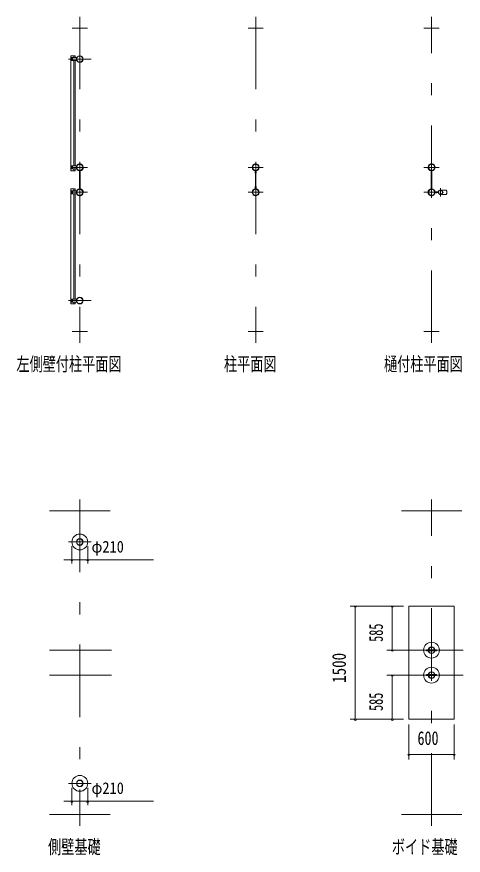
# Model space of a CAD drawing. Units: millimetres, scale not verified. Extents: x -34085 to 34091, y -14700 to 14700.
# Drawn here: x -34085 to -28171, y -11328 to -222 of the extents above; entities that cross this region are included whole.
import ezdxf
from ezdxf.enums import TextEntityAlignment as Align

# ---------------------------------------------------------------- set-up
doc = ezdxf.new("R2010")
doc.units = ezdxf.units.MM
doc.header["$LTSCALE"] = 80
doc.linetypes.add('USER3', pattern=[24, 12, -5, 2, -5])
for name, color, linetype, lineweight in [('0-2_1-07BOLD', 7, 'Continuous', 18), ('0-3_1-27CENTER', 3, 'USER3', 18), ('0-5_1-57DIM', 3, 'Continuous', 18)]:
    doc.layers.add(name, color=color, linetype=linetype, lineweight=lineweight)
doc.styles.add('ＭＳ ゴシック', font='')
doc.styles.get('ＭＳ ゴシック').set_extended_font_data('MS Gothic')

msp = doc.modelspace()

# ---------------------------------------------------------------- linework, layer by layer
at = {"layer": '0-2_1-07BOLD'}
for p, q in [((-33350.26, -372.46), (-33150.26, -372.46)), ((-31020.53, -372.46), (-30820.54, -372.46)), ((-28490.8, -372.46), (-28690.8, -372.46)), ((-33360.31, -768.46), (-33360.31, -798.46)), ((-33353.8, -774.96), (-33353.8, -778.66)), ((-33345.81, -778.66), (-33345.81, -774.96)), ((-33329.81, -763.46), (-33329.81, -738.46)), ((-33312.21, -738.46), (-33312.21, -763.46)), ((-33353.8, -791.96), (-33353.8, -788.26)), ((-33345.81, -788.26), (-33345.81, -791.96)), ((-33329.81, -2197.46), (-33329.81, -803.46)), ((-33312.21, -803.46), (-33312.21, -2197.46)), ((-33360.31, -2202.46), (-33360.31, -2232.46)), ((-33353.8, -2212.66), (-33353.8, -2208.96)), ((-33345.81, -2208.96), (-33345.81, -2212.66)), ((-33355.31, -2237.46), (-33294.8, -2237.46)), ((-33353.8, -2222.26), (-33353.8, -2225.96)), ((-33345.81, -2225.96), (-33345.81, -2222.26)), ((-33329.81, -2237.46), (-33329.81, -2262.46)), ((-33253.25, -2503.01), (-33253.25, -2261.9)), ((-33247.25, -2261.9), (-33247.25, -2503.01)), ((-30923.52, -2261.9), (-30923.52, -2503.01)), ((-30917.53, -2503.01), (-30917.53, -2261.9)), ((-28593.82, -2503.01), (-28593.82, -2261.9)), ((-28587.82, -2261.9), (-28587.82, -2503.01)), ((-33360.32, -2532.45), (-33360.32, -2562.45)), ((-33353.81, -2542.65), (-33353.81, -2538.96)), ((-33353.81, -2552.26), (-33353.81, -2555.96)), ((-33345.82, -2538.96), (-33345.82, -2542.65)), ((-33345.82, -2555.96), (-33345.82, -2552.26)), ((-33329.82, -2502.46), (-33329.82, -2527.45)), ((-33312.21, -2527.45), (-33312.21, -2502.46)), ((-28546.36, -2544.45), (-28500.15, -2544.45)), ((-28500.15, -2550.45), (-28546.36, -2550.45)), ((-28501.55, -2542.85), (-28544.89, -2542.85)), ((-28544.89, -2552.06), (-28501.55, -2552.06)), ((-28395.72, -2519.96), (-28463.29, -2519.96)), ((-33355.31, -2567.45), (-33294.81, -2567.45)), ((-33329.82, -3961.45), (-33329.82, -2567.45)), ((-33312.21, -2567.45), (-33312.21, -3961.45)), ((-28463.29, -2574.96), (-28395.72, -2574.96)), ((-33360.32, -3966.45), (-33360.32, -3996.45)), ((-33353.81, -3976.65), (-33353.81, -3972.95)), ((-33353.81, -3986.26), (-33353.81, -3989.95)), ((-33345.82, -3972.95), (-33345.82, -3976.65)), ((-33345.82, -3989.95), (-33345.82, -3986.26)), ((-33355.31, -4001.45), (-33294.81, -4001.45)), ((-33329.82, -4001.45), (-33329.82, -4026.45)), ((-33350.26, -4392.46), (-33150.26, -4392.46)), ((-30820.54, -4392.46), (-31020.53, -4392.46)), ((-28690.8, -4392.46), (-28490.8, -4392.46)), ((-33650.26, -6767.46), (-32850.26, -6767.46)), ((-28990.8, -6767.46), (-28190.8, -6767.46)), ((-28634.88, -8618.95), (-28655.81, -8618.95)), ((-28630.63, -8605.95), (-28550.98, -8605.95)), ((-28550.98, -8618.95), (-28630.63, -8618.95)), ((-28634.88, -8948.95), (-28655.81, -8948.95)), ((-28630.63, -8935.96), (-28550.98, -8935.96)), ((-28550.98, -8948.95), (-28630.63, -8948.95)), ((-32850.26, -10787.46), (-33650.26, -10787.46)), ((-28190.8, -10787.46), (-28990.8, -10787.46))]:
    msp.add_line(p, q, dxfattribs=at)
for points in [[(-33312.21, -738.46), (-33369.81, -738.46), (-33369.81, -2262.46), (-33312.21, -2262.46), (-33312.21, -2237.46)], [(-33355.31, -803.46), (-33294.8, -803.46), (-33294.8, -763.46), (-33355.31, -763.46)], [(-33294.8, -2237.46), (-33294.8, -2197.46), (-33355.31, -2197.46)], [(-33254.85, -2263.38), (-33254.85, -2292.46), (-33253.25, -2292.46)], [(-33247.25, -2292.46), (-33245.65, -2292.46), (-33245.65, -2263.38)], [(-30923.52, -2292.46), (-30925.13, -2292.46), (-30925.13, -2263.38)], [(-30915.92, -2263.38), (-30915.92, -2292.46), (-30917.53, -2292.46)], [(-28595.42, -2263.38), (-28595.42, -2292.46), (-28593.82, -2292.46)], [(-28587.82, -2292.46), (-28586.22, -2292.46), (-28586.22, -2263.38)], [(-33312.21, -2502.46), (-33369.82, -2502.46), (-33369.82, -4026.45), (-33312.21, -4026.45), (-33312.21, -4001.45)], [(-33294.81, -2567.45), (-33294.81, -2527.45), (-33355.31, -2527.45)], [(-33253.25, -2472.46), (-33254.85, -2472.46), (-33254.85, -2501.54)], [(-33245.65, -2501.54), (-33245.65, -2472.46), (-33247.25, -2472.46)], [(-30925.13, -2501.54), (-30925.13, -2472.46), (-30923.52, -2472.46)], [(-30917.53, -2472.46), (-30915.92, -2472.46), (-30915.92, -2501.54)], [(-28593.82, -2472.46), (-28595.42, -2472.46), (-28595.42, -2501.54)], [(-28586.22, -2501.54), (-28586.22, -2472.46), (-28587.82, -2472.46)], [(-33294.81, -4001.45), (-33294.81, -3961.45), (-33355.31, -3961.45)], [(-28655.81, -8618.95), (-28655.81, -8605.95), (-28634.88, -8605.95)], [(-28546.73, -8605.95), (-28525.8, -8605.95), (-28525.8, -8618.95), (-28546.73, -8618.95)], [(-28655.81, -8948.95), (-28655.81, -8935.96), (-28634.88, -8935.96)], [(-28546.73, -8935.96), (-28525.8, -8935.96), (-28525.8, -8948.95), (-28546.73, -8948.95)]]:
    msp.add_lwpolyline(points, dxfattribs=at)
for points in [[(-33352.69, -788.46), (-33346.93, -788.46), (-33344.03, -783.46), (-33346.93, -778.46), (-33352.69, -778.46), (-33355.58, -783.46)], [(-33346.93, -2222.46), (-33344.03, -2217.46), (-33346.93, -2212.46), (-33352.69, -2212.46), (-33355.58, -2217.46), (-33352.69, -2222.46)], [(-33346.93, -2542.45), (-33344.04, -2547.46), (-33346.93, -2552.45), (-33352.7, -2552.45), (-33355.59, -2547.46), (-33352.69, -2542.45)], [(-33346.93, -3986.45), (-33344.04, -3981.45), (-33346.93, -3976.45), (-33352.7, -3976.45), (-33355.59, -3981.45), (-33352.69, -3986.45)], [(-28890.8, -9527.46), (-28890.8, -8027.45), (-28290.8, -8027.45), (-28290.8, -9527.46)]]:
    msp.add_lwpolyline(points, close=True, dxfattribs=at)
for centre, radius in [((-33349.81, -783.46), 6.25), ((-33250.26, -783.46), 44.55), ((-33250.26, -783.46), 40.35), ((-33349.81, -783.46), 4.9), ((-33349.81, -2217.46), 6.25), ((-33349.81, -2217.46), 4.9), ((-33250.26, -2217.46), 44.55), ((-33250.26, -2217.46), 40.35), ((-33250.26, -2169.06), 2.25), ((-30920.53, -2217.46), 44.55), ((-30920.53, -2217.46), 40.35), ((-30920.53, -2169.06), 2.25), ((-28590.81, -2217.46), 44.55), ((-28590.81, -2217.46), 40.35), ((-28590.81, -2169.06), 2.25), ((-33349.81, -2547.46), 6.25), ((-33349.81, -2547.46), 4.9), ((-33250.26, -2547.46), 44.55), ((-33250.26, -2547.46), 40.35), ((-30920.53, -2547.46), 44.55), ((-30920.53, -2547.46), 40.35), ((-28590.81, -2547.46), 46.15), ((-28590.81, -2547.46), 44.55), ((-28590.81, -2547.46), 40.35), ((-28472.81, -2547.46), 27.5), ((-28441.47, -2547.46), 2.25), ((-33250.26, -2595.86), 2.25), ((-30920.53, -2595.86), 2.25), ((-28590.81, -2595.86), 2.25), ((-33349.81, -3981.45), 6.25), ((-33349.81, -3981.45), 4.9), ((-33250.26, -3981.45), 44.55), ((-33250.26, -3981.45), 40.35), ((-33250.26, -7178.46), 105), ((-33250.26, -7178.46), 44.55), ((-33250.26, -7178.46), 40.35), ((-28590.8, -8612.45), 105), ((-28590.8, -8612.45), 44.55), ((-28590.8, -8612.45), 40.35), ((-28590.8, -8942.45), 105), ((-28590.8, -8942.45), 44.55), ((-28590.8, -8942.45), 40.35), ((-33250.26, -10376.45), 105), ((-33250.26, -10376.45), 44.55), ((-33250.26, -10376.45), 40.35)]:
    msp.add_circle(centre, radius, dxfattribs=at)
for centre, radius, start, end in [((-33355.31, -768.46), 5, 90, 180), ((-33349.81, -774.96), 4, 0, 180), ((-33355.31, -798.46), 5, 180, 270), ((-33349.81, -791.96), 4, 180, 0), ((-33355.31, -2202.46), 5, 90, 180), ((-33349.81, -2208.96), 4, 0, 180), ((-33250.25, -2217.46), 46.15, 93.78961, 264.28209), ((-33250.26, -2169.06), 3.85, 322.09525, 270.00276), ((-33250.25, -2217.46), 46.15, 275.72758, 90.00154), ((-30920.53, -2217.46), 46.15, 93.78961, 264.28209), ((-30920.53, -2169.06), 3.85, 322.09525, 270.00276), ((-30920.53, -2217.46), 46.15, 275.72758, 90.00154), ((-28590.81, -2217.46), 46.15, 89.99846, 264.27242), ((-28590.81, -2169.06), 3.85, 269.99724, 217.90475), ((-28590.81, -2217.46), 46.15, 275.71791, 86.21039), ((-33355.31, -2232.46), 5, 180, 270), ((-33349.81, -2225.96), 4, 180, 0), ((-33355.31, -2532.45), 5, 90, 180), ((-33349.81, -2538.96), 4, 0, 180), ((-33250.25, -2547.46), 46.15, 95.71837, 266.21085), ((-33250.25, -2547.46), 46.15, 269.99892, 84.27287), ((-30920.53, -2547.46), 46.15, 95.71837, 266.21085), ((-30920.53, -2547.46), 46.15, 269.99892, 84.27287), ((-28472.81, -2547.46), 29.1, 0, 170.90512), ((-28472.81, -2547.46), 29.1, 189.09599, 354.06984), ((-28490.22, -2547.46), 44.9, 19.58864, 37.76454), ((-28441.47, -2547.46), 3.85, 180, 128.65778), ((-28431.21, -2547.46), 44.9, 322.23546, 37.76454), ((-33355.31, -2562.45), 5, 180, 270), ((-33349.81, -2555.96), 4, 180, 0), ((-33250.26, -2595.86), 3.85, 90, 37.90752), ((-30920.53, -2595.86), 3.85, 90, 37.90752), ((-28590.81, -2595.86), 3.85, 142.09248, 90), ((-28490.22, -2547.46), 44.9, 322.23546, 340.41136), ((-33355.31, -3966.45), 5, 90, 180), ((-33355.31, -3996.45), 5, 180, 270), ((-33349.81, -3972.95), 4, 0, 180), ((-33349.81, -3989.95), 4, 180, 0)]:
    msp.add_arc(centre, radius, start, end, dxfattribs=at)
at = {"layer": '0-3_1-27CENTER'}
for p, q in [((-33250.26, -222.46), (-33250.26, -4542.46)), ((-30920.53, -222.46), (-30920.53, -4542.46)), ((-28590.8, -4542.46), (-28590.8, -222.46)), ((-33349.81, -765.96), (-33349.81, -800.96)), ((-33100.26, -783.46), (-33400.26, -783.46)), ((-33350.26, -2217.46), (-33150.26, -2217.46)), ((-33349.81, -2234.96), (-33349.81, -2199.96)), ((-30820.54, -2217.46), (-31020.53, -2217.46)), ((-28690.8, -2217.46), (-28490.8, -2217.46)), ((-33150.26, -2547.46), (-33350.26, -2547.46)), ((-33349.81, -2564.96), (-33349.81, -2529.96)), ((-31020.53, -2547.46), (-30820.54, -2547.46)), ((-28490.8, -2547.46), (-28690.8, -2547.46)), ((-28523.29, -2558.22), (-28523.29, -2536.69)), ((-28472.81, -2492.46), (-28472.81, -2602.46)), ((-33400.26, -3981.45), (-33100.26, -3981.45)), ((-33349.81, -3998.95), (-33349.81, -3963.95)), ((-33250.26, -6617.46), (-33250.26, -10937.46)), ((-28590.8, -10937.46), (-28590.8, -6617.46)), ((-33400.27, -7178.46), (-33100.27, -7178.46)), ((-32830.26, -8612.46), (-33650.26, -8612.46)), ((-28170.8, -8612.46), (-28990.8, -8612.46)), ((-33650.26, -8942.45), (-32830.26, -8942.45)), ((-28990.8, -8942.45), (-28170.8, -8942.45)), ((-33400.27, -10376.45), (-33100.27, -10376.45))]:
    msp.add_line(p, q, dxfattribs=at)
at = {"layer": '0-5_1-57DIM'}
for p, q in [((-33355.26, -7465.45), (-33355.26, -7235.88)), ((-33145.26, -7235.88), (-33145.26, -7465.45)), ((-32272.76, -7415.45), (-33463.91, -7415.45)), ((-33341.26, -7415.45), (-33369.26, -7415.45)), ((-33131.26, -7415.45), (-33159.26, -7415.45)), ((-28960.8, -8027.45), (-29670.8, -8027.45)), ((-29586.8, -8027.45), (-29614.8, -8027.45)), ((-29600.8, -8027.45), (-29600.8, -9527.46)), ((-29096.8, -8027.45), (-29124.8, -8027.45)), ((-29110.8, -8027.45), (-29110.8, -8612.46)), ((-28960.8, -8612.46), (-29180.8, -8612.46)), ((-29096.8, -8612.46), (-29124.8, -8612.46)), ((-29180.8, -8942.45), (-28960.8, -8942.45)), ((-29096.8, -8942.45), (-29124.8, -8942.45)), ((-29110.8, -8942.45), (-29110.8, -9527.46)), ((-29670.8, -9527.46), (-28960.8, -9527.46)), ((-29586.8, -9527.46), (-29614.8, -9527.46)), ((-29096.8, -9527.46), (-29124.8, -9527.46)), ((-28890.8, -9597.46), (-28890.8, -10062.27)), ((-28290.8, -10062.27), (-28290.8, -9597.46)), ((-28876.8, -9992.27), (-28904.8, -9992.27)), ((-28890.8, -9992.27), (-28290.8, -9992.27)), ((-28276.8, -9992.27), (-28304.8, -9992.27)), ((-33355.26, -10663.45), (-33355.26, -10433.87)), ((-33145.26, -10433.87), (-33145.26, -10663.45)), ((-33463.91, -10613.45), (-32272.76, -10613.45)), ((-33341.26, -10613.45), (-33369.26, -10613.45)), ((-33131.26, -10613.45), (-33159.26, -10613.45))]:
    msp.add_line(p, q, dxfattribs=at)
for centre in [(-33355.26, -7415.45), (-33145.26, -7415.45), (-29600.8, -8027.45), (-29110.8, -8027.45), (-29110.8, -8612.46), (-29110.8, -8942.45), (-29600.8, -9527.46), (-29110.8, -9527.46), (-28890.8, -9992.27), (-28290.8, -9992.27), (-33355.26, -10613.45), (-33145.26, -10613.45)]:
    msp.add_arc(centre, 14, 180, 0, dxfattribs=at)

# ---------------------------------------------------------------- texts
at = {"layer": '0-5_1-57DIM', "color": 7, "style": 'ＭＳ ゴシック'}
for s, height, width, p in [('左側壁付柱平面図', 182.3, 0.7, (-34090.26, -4967.59)), ('柱平面図', 182.3, 0.7, (-31340.54, -4967.59)), ('樋付柱平面図', 182.3, 0.7, (-29220.8, -4967.59)), ('φ210', 155, 0.9, (-33095.27, -7365.45)), ('600', 182.3, 0.75, (-28776.81, -9922.27)), ('φ210', 155, 0.9, (-33095.27, -10563.45)), ('側壁基礎', 182.3, 0.7, (-33670.26, -11362.59)), ('ボイド基礎', 182.3, 0.7, (-29115.8, -11362.59))]:
    msp.add_text(s, height=height, dxfattribs=dict(at, width=width)).set_placement(p, align=Align.BOTTOM_LEFT)
for s, width, p in [('585', 0.65, (-29180.8, -8501.81)), ('1500', 0.8, (-29670.8, -9044.83)), ('585', 0.65, (-29180.8, -9416.81))]:
    msp.add_text(s, height=182.3, rotation=90, dxfattribs=dict(at, width=width)).set_placement(p, align=Align.BOTTOM_LEFT)

doc.saveas('drawing.dxf')
